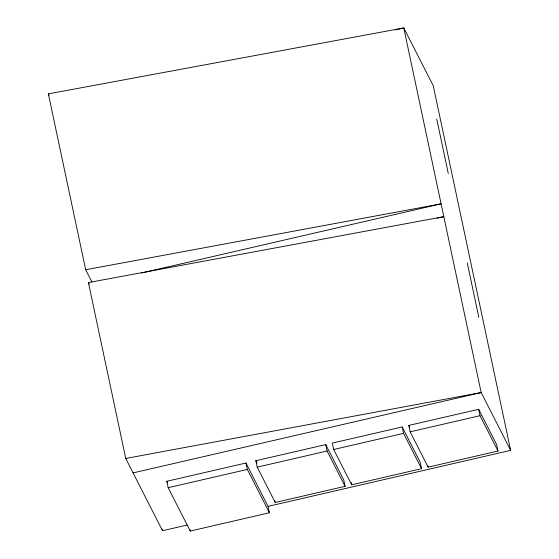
<?xml version="1.0" encoding="UTF-8"?>
<svg xmlns="http://www.w3.org/2000/svg" width="559" height="559" viewBox="0 0 559 559"><rect width="100%" height="100%" fill="white"/><g stroke="black" fill="none" stroke-linecap="round" stroke-linejoin="round"><path stroke-width="0.84" d="M395.269 29.913L403.78 27.95L433.246 85.73L510.646 450.358L268.061 506.363L245.974 463.013L166.813 481.285L168.175 487.7L190.263 531.05L269.424 512.778L268.061 506.363M141.532 273.002L441.093 203.839L403.78 27.95L48.354 93.87L85.688 269.745L91.886 281.925M437.061 218.227L443.818 216.668L88.413 282.575L125.747 458.45L162.515 530.729L187.251 525.02M133.063 472.907L481.173 392.558L510.646 450.358M255.868 460.728L325.736 444.601L343.729 479.922L345.092 486.33L275.231 502.464L257.231 467.142L255.868 460.728L257.042 463.034M402.201 426.943L332.332 443.077L333.695 449.492L351.688 484.814L421.556 468.68L420.193 462.265L402.201 426.943L403.563 433.358L421.556 468.68M408.797 425.42L478.665 409.293L496.658 444.615L498.02 451.029L428.152 467.156L410.159 431.834L408.797 425.42L409.579 426.957M168.175 487.7L247.337 469.427L269.424 512.778M257.231 467.142L327.099 451.015L345.092 486.33M333.695 449.492L403.563 433.358M410.159 431.834L480.027 415.707L498.02 451.029M85.688 269.745L441.093 203.839L481.173 392.558L125.747 458.45M48.354 93.87L49.094 95.309M88.413 282.575L89.223 284.168M166.813 481.285L167.602 482.836M436.74 119.081L448.29 173.5M467.268 262.905L478.825 317.33M478.665 409.293L480.027 415.707M427.817 465.556L428.152 467.156M351.178 482.403L351.688 484.814M325.736 444.601L327.099 451.015M274.888 500.857L275.231 502.464M245.974 463.013L247.337 469.427M189.92 529.45L190.263 531.05M162.152 529.031L162.515 530.729"/></g></svg>
